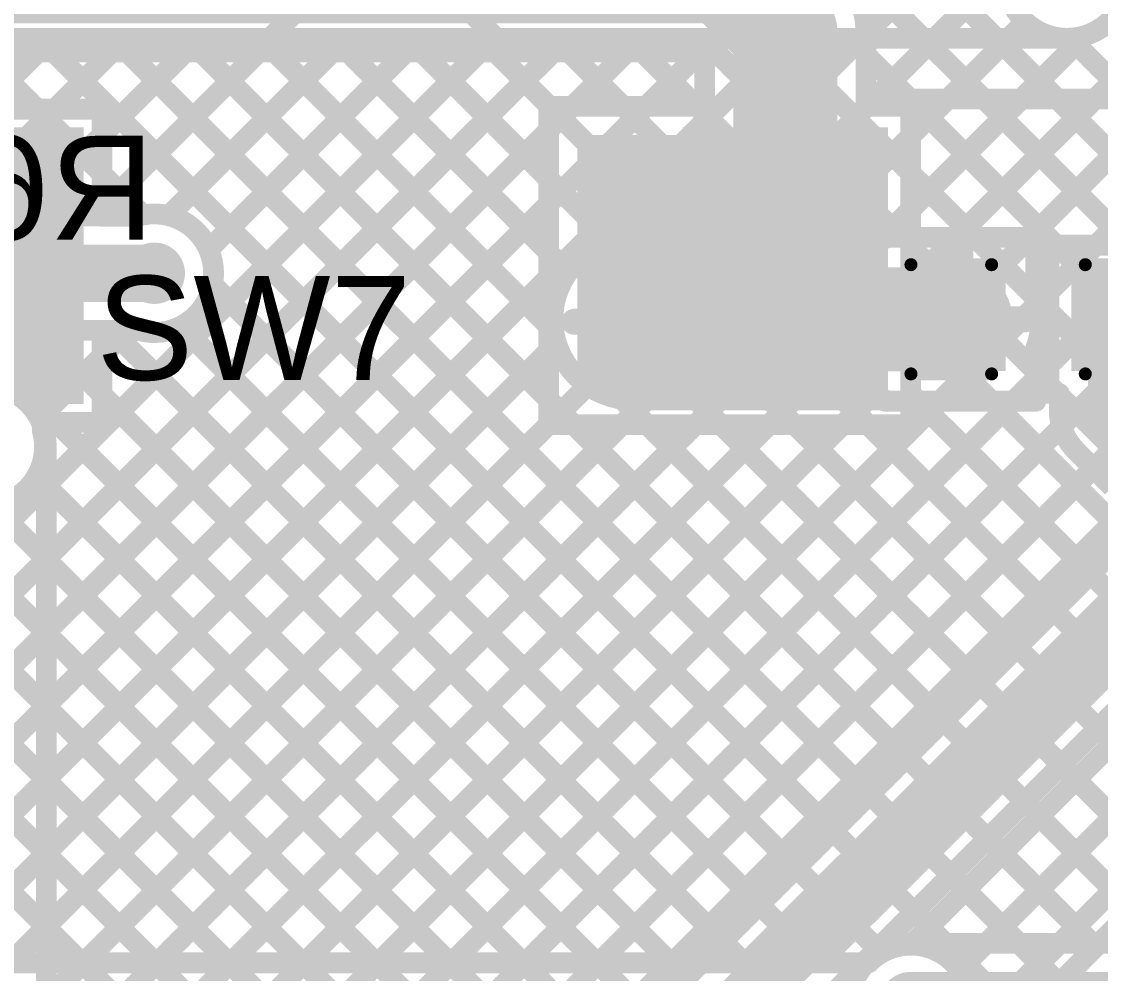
# Model space of a CAD drawing. Header units: millimetres. Extents: x 0 to 214, y 0 to 214.
# Drawn here: x 3.6441 to 4.0588, y 3.3639 to 3.7299 of the extents above; entities that cross this region are included whole.
import ezdxf

# ---------------------------------------------------------------- set-up
doc = ezdxf.new("R2010")
doc.units = ezdxf.units.MM
doc.header["$MEASUREMENT"] = 0
for name, color, linetype in [('BottomLayer', 5, 'Continuous'), ('BottomOverlay', 54, 'Continuous'), ('BottomPaste', 16, 'Continuous'), ('BottomSolder', 6, 'Continuous'), ('TopLayer', 1, 'Continuous'), ('TopOverlay', 2, 'Continuous'), ('TopPaste', 8, 'Continuous'), ('TopSolder', 216, 'Continuous'), ('ViaHoleLayer', 16, 'Continuous')]:
    doc.layers.add(name, color=color, linetype=linetype)
doc.styles.add('Arial', font='', dxfattribs={"height": 0.2})
doc.styles.get('Arial').set_extended_font_data('Arial')

# ---------------------------------------------------------------- blocks, each defined once
blk = doc.blocks.new('C__0603_B_105')
at = {"layer": 'BottomLayer'}
for points in [[(-0.045, -0.0175), (-0.045, 0.0175), (-0.015, 0.0175), (-0.015, -0.0175)], [(0.015, -0.0175), (0.015, 0.0175), (0.045, 0.0175), (0.045, -0.0175)]]:
    blk.add_hatch(color=5, dxfattribs=at).paths.add_polyline_path(points)
at = {"layer": 'BottomPaste'}
for points in [[(-0.045, -0.0175), (-0.045, 0.0175), (-0.015, 0.0175), (-0.015, -0.0175)], [(0.015, -0.0175), (0.015, 0.0175), (0.045, 0.0175), (0.045, -0.0175)]]:
    blk.add_hatch(color=16, dxfattribs=at).paths.add_polyline_path(points)
at = {"layer": 'BottomSolder'}
for points in [[(-0.04736, -0.01986), (-0.04736, 0.01986), (-0.01264, 0.01986), (-0.01264, -0.01986)], [(0.01264, -0.01986), (0.01264, 0.01986), (0.04736, 0.01986), (0.04736, -0.01986)]]:
    blk.add_hatch(color=6, dxfattribs=at).paths.add_polyline_path(points)
at = {"layer": 'BottomOverlay', "const_width": 0.005}
for points in [[(-0.049, 0.021), (-0.018, 0.021)], [(-0.049, -0.021), (-0.049, 0.021)], [(0.018, 0.021), (0.049, 0.021)], [(0.049, -0.021), (0.049, 0.021)], [(-0.049, -0.021), (-0.018, -0.021)], [(0.018, -0.021), (0.049, -0.021)]]:
    blk.add_lwpolyline(points, dxfattribs=at)
at = {"layer": 'BottomOverlay', "const_width": 0.0025}
for points in [[(-0.05025, 0.021, 1), (-0.04775, 0.021, 1)], [(-0.05025, 0.021, 1), (-0.04775, 0.021, 1)], [(-0.01925, 0.021, 1), (-0.01675, 0.021, 1)], [(0.01675, 0.021, 1), (0.01925, 0.021, 1)], [(0.04775, 0.021, 1), (0.05025, 0.021, 1)], [(0.04775, 0.021, 1), (0.05025, 0.021, 1)], [(-0.05025, -0.021, 1), (-0.04775, -0.021, 1)], [(-0.05025, -0.021, 1), (-0.04775, -0.021, 1)], [(-0.01925, -0.021, 1), (-0.01675, -0.021, 1)], [(0.01675, -0.021, 1), (0.01925, -0.021, 1)], [(0.04775, -0.021, 1), (0.05025, -0.021, 1)], [(0.04775, -0.021, 1), (0.05025, -0.021, 1)]]:
    blk.add_lwpolyline(points, format="xyb", close=True, dxfattribs=at)
blk = doc.blocks.new('TL3300CF160Q_149')
at = {"layer": 'TopLayer'}
blk.add_hatch(color=1, dxfattribs=at).paths.add_polyline_path([(-0.25591, -0.13386), (-0.35433, -0.13386), (-0.35433, -0.06299), (-0.25591, -0.06299)])
at = {"layer": 'TopPaste'}
blk.add_hatch(color=8, dxfattribs=at).paths.add_polyline_path([(-0.25591, -0.13386), (-0.35433, -0.13386), (-0.35433, -0.06299), (-0.25591, -0.06299)])
at = {"layer": 'TopSolder'}
blk.add_hatch(color=216, dxfattribs=at).paths.add_polyline_path([(-0.25191, -0.13786), (-0.35833, -0.13786), (-0.35833, -0.05899), (-0.25191, -0.05899)])
at = {"layer": 'TopOverlay', "const_width": 0.00787}
blk.add_lwpolyline([(-0.222, -0.205), (-0.186, -0.241)], dxfattribs=at)
at = {"layer": 'TopOverlay', "const_width": 0.00394}
blk.add_lwpolyline([(-0.22397, -0.205, 1), (-0.22003, -0.205, 1)], format="xyb", close=True, dxfattribs=at)
blk = doc.blocks.new('TL3300CF160Q_187')
at = {"layer": 'TopLayer'}
blk.add_hatch(color=1, dxfattribs=at).paths.add_polyline_path([(-0.25591, 0.06299), (-0.35433, 0.06299), (-0.35433, 0.13386), (-0.25591, 0.13386)])
at = {"layer": 'TopPaste'}
blk.add_hatch(color=8, dxfattribs=at).paths.add_polyline_path([(-0.25591, 0.06299), (-0.35433, 0.06299), (-0.35433, 0.13386), (-0.25591, 0.13386)])
at = {"layer": 'TopSolder'}
blk.add_hatch(color=216, dxfattribs=at).paths.add_polyline_path([(-0.25191, 0.05899), (-0.35833, 0.05899), (-0.35833, 0.13786), (-0.25191, 0.13786)])
at = {"layer": 'TopOverlay', "const_width": 0.00787}
for points in [[(-0.186, 0.241), (-0.222, 0.205)], [(-0.24098, 0.05284), (-0.241, -0.051)]]:
    blk.add_lwpolyline(points, dxfattribs=at)
at = {"layer": 'TopOverlay'}
for points, const_width in [([(-0.22397, 0.205, 1), (-0.22003, 0.205, 1)], 0.00394), ([(-0.28237, 0.152, 1), (-0.30363, 0.152, 1)], 0.01), ([(-0.30613, 0.152, 1), (-0.30113, 0.152, 1)], 0.005), ([(-0.28487, 0.152, 1), (-0.27987, 0.152, 1)], 0.005), ([(-0.24295, 0.05284, 1), (-0.23902, 0.05284, 1)], 0.00394)]:
    blk.add_lwpolyline(points, format="xyb", close=True, dxfattribs=dict(at, const_width=const_width))

msp = doc.modelspace()

# ---------------------------------------------------------------- hatches: boundary and pattern name
at = {"layer": 'BottomLayer'}
h = msp.add_hatch(color=5, dxfattribs=at)
edge = h.paths.add_edge_path()
edge.add_arc((3.69514, 3.63317), 0.01181, 0, 360)
h = msp.add_hatch(color=5, dxfattribs=at)
edge = h.paths.add_edge_path()
edge.add_arc((3.87841, 3.6145), 0.01181, 0, 360)
at = {"layer": 'BottomSolder'}
h = msp.add_hatch(color=6, dxfattribs=at)
edge = h.paths.add_edge_path()
edge.add_arc((3.69514, 3.63317), 0.00991, 0, 360)
at = {"layer": 'TopLayer'}
msp.add_hatch(color=1, dxfattribs=at).paths.add_polyline_path([(3.85774, 3.58596), (3.97487, 3.58596), (3.97487, 3.68635), (3.85774, 3.68635)])
h = msp.add_hatch(color=1, dxfattribs=at)
edge = h.paths.add_edge_path()
edge.add_arc((3.69514, 3.63317), 0.01181, 0, 360)
h = msp.add_hatch(color=1, dxfattribs=at)
edge = h.paths.add_edge_path()
edge.add_arc((3.87841, 3.6145), 0.01181, 0, 360)
at = {"layer": 'TopSolder'}
h = msp.add_hatch(color=216, dxfattribs=at)
edge = h.paths.add_edge_path()
edge.add_arc((3.69514, 3.63317), 0.00991, 0, 360)
at = {"layer": 'ViaHoleLayer'}
h = msp.add_hatch(color=16, dxfattribs=at)
edge = h.paths.add_edge_path()
edge.add_arc((3.69514, 3.63317), 0.00591, 0, 360)
h = msp.add_hatch(color=16, dxfattribs=at)
edge = h.paths.add_edge_path()
edge.add_arc((3.87841, 3.6145), 0.00591, 0, 360)

# ---------------------------------------------------------------- linework, layer by layer
at = {"layer": 'BottomLayer'}
for points, const_width in [([(3.98661, 3.3755), (4.45724, 3.84613)], 0.008), ([(4.0035, 3.64695), (4.20268, 3.84613)], 0.008), ([(4.0149, 3.3755), (4.48552, 3.84613)], 0.008), ([(4.03178, 3.64695), (4.23097, 3.84613)], 0.008), ([(4.04318, 3.3755), (4.51381, 3.84613)], 0.008), ([(4.05707, 3.64395), (4.25925, 3.84613)], 0.008), ([(3.97471, 3.64645), (4.05276, 3.72449)], 0.008), ([(3.54673, 3.7235), (4.046, 3.7235)], 0.008), ([(3.58746, 3.65517), (3.65579, 3.7235)], 0.008), ([(3.59465, 3.7235), (3.66298, 3.65517)], 0.008), ([(3.61575, 3.65517), (3.68407, 3.7235)], 0.008), ([(3.62294, 3.7235), (3.69086, 3.65558)], 0.008), ([(3.64403, 3.65517), (3.71236, 3.7235)], 0.008), ([(3.65122, 3.7235), (3.95608, 3.41864)], 0.008), ([(3.65364, 3.46679), (3.91035, 3.7235)], 0.008), ([(3.65364, 3.43851), (3.93863, 3.7235)], 0.008), ([(3.65364, 3.49508), (3.88206, 3.7235)], 0.008), ([(3.65364, 3.52336), (3.85378, 3.7235)], 0.008), ([(3.65364, 3.55165), (3.82549, 3.7235)], 0.008), ([(3.67231, 3.65517), (3.74064, 3.7235)], 0.008), ([(3.6795, 3.7235), (3.97022, 3.43278)], 0.008), ([(3.70072, 3.65529), (3.76893, 3.7235)], 0.008), ([(3.70779, 3.7235), (3.98437, 3.44692)], 0.008), ([(3.71604, 3.64232), (3.79721, 3.7235)], 0.008), ([(3.73607, 3.7235), (3.84869, 3.61088)], 0.008), ([(3.76436, 3.7235), (3.85424, 3.63362)], 0.008), ([(3.79264, 3.7235), (3.87088, 3.64526)], 0.008), ([(3.82093, 3.7235), (3.89798, 3.64645)], 0.008), ([(3.84921, 3.7235), (3.92626, 3.64645)], 0.008), ([(3.87749, 3.7235), (3.95455, 3.64645)], 0.008), ([(3.88986, 3.64645), (3.96692, 3.7235)], 0.008), ([(3.90578, 3.7235), (3.98233, 3.64695)], 0.008), ([(3.91815, 3.64645), (3.9952, 3.7235)], 0.008), ([(3.93406, 3.7235), (4.01062, 3.64695)], 0.008), ([(3.94643, 3.64645), (4.02348, 3.7235)], 0.008), ([(3.96235, 3.7235), (4.0419, 3.64395)], 0.008), ([(3.99063, 3.7235), (4.07019, 3.64395)], 0.008), ([(4.01892, 3.7235), (4.36692, 3.3755)], 0.008), ([(4.04717, 3.72353), (4.3952, 3.3755)], 0.008), ([(3.58514, 3.65517), (3.68911, 3.65517)], 0.008), ([(3.87935, 3.64645), (3.976, 3.64645)], 0.008), ([(3.976, 3.64695), (4.034, 3.64695)], 0.008), ([(4.034, 3.6264), (4.034, 3.64695)], 0.008), ([(4.005, 3.61545), (4.005, 3.64295)], 0.01), ([(4.039, 3.64395), (4.091, 3.64395)], 0.008), ([(4.039, 3.58695), (4.039, 3.64395)], 0.008), ([(3.56114, 3.63317), (3.69514, 3.63317)], 0.022), ([(3.71755, 3.62889), (3.94194, 3.4045)], 0.008), ([(3.87935, 3.61545), (4.005, 3.61545)], 0.04), ([(4.03527, 3.62215), (4.039, 3.62588)], 0.008), ([(4.03522, 3.62234), (4.039, 3.61856)], 0.008), ([(4.065, 3.58045), (4.065, 3.61545)], 0.022), ([(4.005, 3.61545), (4.03, 3.61545)], 0.01), ([(4.005, 3.58795), (4.005, 3.61545)], 0.01), ([(3.70537, 3.61278), (3.9278, 3.39035)], 0.008), ([(3.8566, 3.6145), (3.87841, 3.6145)], 0.01), ([(3.87841, 3.59269), (3.87841, 3.6145)], 0.01), ([(3.58614, 3.61117), (3.68911, 3.61117)], 0.008), ([(3.62213, 3.61117), (3.88537, 3.34793)], 0.008), ([(3.63489, 3.58946), (3.6566, 3.61117)], 0.008), ([(3.65041, 3.61117), (3.89951, 3.36207)], 0.008), ([(3.65099, 3.57728), (3.68488, 3.61117)], 0.008), ([(3.67869, 3.61117), (3.91365, 3.37621)], 0.008), ([(3.65364, 3.41022), (3.84973, 3.60631)], 0.008), ([(4.034, 3.58395), (4.034, 3.60449)], 0.008), ([(4.034, 3.59259), (4.039, 3.59759)], 0.008), ([(4.034, 3.59528), (4.039, 3.59028)], 0.008), ([(3.65364, 3.38194), (3.86168, 3.58998)], 0.008), ([(4.039, 3.59028), (4.04233, 3.58695)], 0.008), ([(4.065, 3.58045), (4.079, 3.56645)], 0.022), ([(3.65364, 3.2688), (3.96928, 3.58445)], 0.008), ([(3.65364, 3.29709), (3.941, 3.58445)], 0.008), ([(3.65364, 3.32537), (3.91271, 3.58445)], 0.008), ([(3.65364, 3.35366), (3.88443, 3.58445)], 0.008), ([(3.67975, 3.26663), (3.99707, 3.58395)], 0.008), ([(3.70841, 3.267), (4.02535, 3.58395)], 0.008), ([(3.87479, 3.58478), (3.99851, 3.46107)], 0.008), ([(3.87935, 3.58445), (3.976, 3.58445)], 0.008), ([(3.90341, 3.58445), (4.01265, 3.47521)], 0.008), ([(3.9317, 3.58445), (4.02679, 3.48935)], 0.008), ([(3.95998, 3.58445), (4.04093, 3.50349)], 0.008), ([(3.976, 3.58395), (4.034, 3.58395)], 0.008), ([(3.98876, 3.58395), (4.05508, 3.51763)], 0.008), ([(4.01705, 3.58395), (4.06922, 3.53178)], 0.008), ([(4.039, 3.58695), (4.043, 3.58695)], 0.008), ([(4.043, 3.58045), (4.043, 3.58695)], 0.008), ([(3.73669, 3.267), (4.0439, 3.57421)], 0.008), ([(3.81355, 3.245), (4.135, 3.56645)], 0.022), ([(3.65364, 3.221), (3.65364, 3.56645)], 0.008), ([(4.04948, 3.56485), (4.0634, 3.55093)], 0.008), ([(3.76497, 3.267), (4.05615, 3.55818)], 0.008), ([(3.65364, 3.55137), (3.87123, 3.33379)], 0.008), ([(3.94455, 3.34488), (4.14629, 3.54663)], 0.008), ([(3.79326, 3.267), (4.07189, 3.54563)], 0.008), ([(3.80444, 3.267), (4.08189, 3.54445)], 0.008), ([(3.65364, 3.52309), (3.85709, 3.31964)], 0.008), ([(3.65364, 3.4948), (3.84294, 3.3055)], 0.008), ([(3.65364, 3.46652), (3.8288, 3.29136)], 0.008), ([(4.0579, 3.45824), (4.14064, 3.3755)], 0.008), ([(4.04376, 3.4441), (4.11236, 3.3755)], 0.008), ([(3.65364, 3.43824), (3.81466, 3.27722)], 0.008), ([(4.02962, 3.42995), (4.08407, 3.3755)], 0.008), ([(4.01548, 3.41581), (4.05579, 3.3755)], 0.008), ([(3.65364, 3.40995), (3.79659, 3.267)], 0.008), ([(4.00134, 3.40167), (4.0275, 3.3755)], 0.008), ([(3.98719, 3.38753), (3.99922, 3.3755)], 0.008), ([(3.65364, 3.38167), (3.76831, 3.267)], 0.008), ([(3.986, 3.3755), (5.18753, 3.3755)], 0.008), ([(3.986, 3.352), (5.18753, 3.352)], 0.025)]:
    msp.add_lwpolyline(points, dxfattribs=dict(at, const_width=const_width))
at = {"layer": 'BottomLayer', "const_width": 0.008}
for points in [[(4.0695, 3.747, -0.414214), (4.046, 3.7235)], [(3.68911, 3.65517, -0.494904), (3.71795, 3.63317)], [(3.87935, 3.58445, -1), (3.87935, 3.64645)], [(3.71795, 3.63317, -0.494904), (3.68911, 3.61117)], [(4.034, 3.6264, -0.090539), (4.036, 3.61545)], [(4.036, 3.61545, -0.090539), (4.034, 3.60449)], [(3.62188, 3.58845, -0.523799), (3.65364, 3.56645)], [(4.04948, 3.56485, -0.199566), (4.043, 3.58045)], [(4.04944, 3.56489, -0.198912), (4.043, 3.58045)], [(3.96409, 3.3435, -0.527267), (3.986, 3.3755)]]:
    msp.add_lwpolyline(points, format="xyb", dxfattribs=at)
at = {"layer": 'BottomLayer'}
for points, const_width in [([(4.05076, 3.72449, 1), (4.05476, 3.72449, 1)], 0.004), ([(3.64922, 3.7235, 1), (3.65322, 3.7235, 1)], 0.004), ([(3.65379, 3.7235, 1), (3.65779, 3.7235, 1)], 0.004), ([(3.6775, 3.7235, 1), (3.6815, 3.7235, 1)], 0.004), ([(3.68207, 3.7235, 1), (3.68607, 3.7235, 1)], 0.004), ([(3.70579, 3.7235, 1), (3.70979, 3.7235, 1)], 0.004), ([(3.71036, 3.7235, 1), (3.71436, 3.7235, 1)], 0.004), ([(3.73407, 3.7235, 1), (3.73807, 3.7235, 1)], 0.004), ([(3.73864, 3.7235, 1), (3.74264, 3.7235, 1)], 0.004), ([(3.76236, 3.7235, 1), (3.76636, 3.7235, 1)], 0.004), ([(3.76693, 3.7235, 1), (3.77093, 3.7235, 1)], 0.004), ([(3.79064, 3.7235, 1), (3.79464, 3.7235, 1)], 0.004), ([(3.79521, 3.7235, 1), (3.79921, 3.7235, 1)], 0.004), ([(3.81893, 3.7235, 1), (3.82293, 3.7235, 1)], 0.004), ([(3.82349, 3.7235, 1), (3.82749, 3.7235, 1)], 0.004), ([(3.84721, 3.7235, 1), (3.85121, 3.7235, 1)], 0.004), ([(3.85178, 3.7235, 1), (3.85578, 3.7235, 1)], 0.004), ([(3.87549, 3.7235, 1), (3.87949, 3.7235, 1)], 0.004), ([(3.88006, 3.7235, 1), (3.88406, 3.7235, 1)], 0.004), ([(3.90378, 3.7235, 1), (3.90778, 3.7235, 1)], 0.004), ([(3.90835, 3.7235, 1), (3.91235, 3.7235, 1)], 0.004), ([(3.93206, 3.7235, 1), (3.93606, 3.7235, 1)], 0.004), ([(3.93663, 3.7235, 1), (3.94063, 3.7235, 1)], 0.004), ([(3.96035, 3.7235, 1), (3.96435, 3.7235, 1)], 0.004), ([(3.96492, 3.7235, 1), (3.96892, 3.7235, 1)], 0.004), ([(3.98863, 3.7235, 1), (3.99263, 3.7235, 1)], 0.004), ([(3.9932, 3.7235, 1), (3.9972, 3.7235, 1)], 0.004), ([(4.01692, 3.7235, 1), (4.02092, 3.7235, 1)], 0.004), ([(4.02148, 3.7235, 1), (4.02548, 3.7235, 1)], 0.004), ([(4.044, 3.7235, 1), (4.048, 3.7235, 1)], 0.004), ([(4.044, 3.7235, 1), (4.048, 3.7235, 1)], 0.004), ([(4.04517, 3.72353, 1), (4.04917, 3.72353, 1)], 0.004), ([(3.64203, 3.65517, 1), (3.64603, 3.65517, 1)], 0.004), ([(3.66098, 3.65517, 1), (3.66498, 3.65517, 1)], 0.004), ([(3.67031, 3.65517, 1), (3.67431, 3.65517, 1)], 0.004), ([(3.68711, 3.65517, 1), (3.69111, 3.65517, 1)], 0.004), ([(3.68711, 3.65517, 1), (3.69111, 3.65517, 1)], 0.004), ([(3.68886, 3.65558, 1), (3.69286, 3.65558, 1)], 0.004), ([(3.69872, 3.65529, 1), (3.70272, 3.65529, 1)], 0.004), ([(3.86888, 3.64526, 1), (3.87288, 3.64526, 1)], 0.004), ([(3.87735, 3.64645, 1), (3.88135, 3.64645, 1)], 0.004), ([(3.87735, 3.64645, 1), (3.88135, 3.64645, 1)], 0.004), ([(3.88786, 3.64645, 1), (3.89186, 3.64645, 1)], 0.004), ([(3.89598, 3.64645, 1), (3.89998, 3.64645, 1)], 0.004), ([(3.91615, 3.64645, 1), (3.92015, 3.64645, 1)], 0.004), ([(3.92426, 3.64645, 1), (3.92826, 3.64645, 1)], 0.004), ([(3.94443, 3.64645, 1), (3.94843, 3.64645, 1)], 0.004), ([(3.95255, 3.64645, 1), (3.95655, 3.64645, 1)], 0.004), ([(3.97271, 3.64645, 1), (3.97671, 3.64645, 1)], 0.004), ([(3.974, 3.64695, 1), (3.978, 3.64695, 1)], 0.004), ([(3.974, 3.64645, 1), (3.978, 3.64645, 1)], 0.004), ([(3.98033, 3.64695, 1), (3.98433, 3.64695, 1)], 0.004), ([(4.0015, 3.64695, 1), (4.0055, 3.64695, 1)], 0.004), ([(4.00862, 3.64695, 1), (4.01262, 3.64695, 1)], 0.004), ([(4.02978, 3.64695, 1), (4.03378, 3.64695, 1)], 0.004), ([(4.032, 3.64695, 1), (4.036, 3.64695, 1)], 0.004), ([(4.032, 3.64695, 1), (4.036, 3.64695, 1)], 0.004), ([(3.71404, 3.64232, 1), (3.71804, 3.64232, 1)], 0.004), ([(4.0025, 3.64295, 1), (4.0075, 3.64295, 1)], 0.005), ([(4.037, 3.64395, 1), (4.041, 3.64395, 1)], 0.004), ([(4.037, 3.64395, 1), (4.041, 3.64395, 1)], 0.004), ([(4.0399, 3.64395, 1), (4.0439, 3.64395, 1)], 0.004), ([(4.05507, 3.64395, 1), (4.05907, 3.64395, 1)], 0.004), ([(3.68964, 3.63317, 1), (3.70064, 3.63317, 1)], 0.011), ([(3.71595, 3.63317, 1), (3.71995, 3.63317, 1)], 0.004), ([(3.71595, 3.63317, 1), (3.71995, 3.63317, 1)], 0.004), ([(3.85224, 3.63362, 1), (3.85624, 3.63362, 1)], 0.004), ([(3.71555, 3.62889, 1), (3.71955, 3.62889, 1)], 0.004), ([(3.86935, 3.61545, 1), (3.88935, 3.61545, 1)], 0.02), ([(3.995, 3.61545, 1), (4.015, 3.61545, 1)], 0.02), ([(4.032, 3.6264, 1), (4.036, 3.6264, 1)], 0.004), ([(4.032, 3.6264, 1), (4.036, 3.6264, 1)], 0.004), ([(4.037, 3.62588, 1), (4.041, 3.62588, 1)], 0.004), ([(4.03322, 3.62234, 1), (4.03722, 3.62234, 1)], 0.004), ([(4.03327, 3.62215, 1), (4.03727, 3.62215, 1)], 0.004), ([(4.0595, 3.61545, 1), (4.0705, 3.61545, 1)], 0.011), ([(4.0025, 3.61545, 1), (4.0075, 3.61545, 1)], 0.005), ([(4.0025, 3.61545, 1), (4.0075, 3.61545, 1)], 0.005), ([(4.0025, 3.61545, 1), (4.0075, 3.61545, 1)], 0.005), ([(4.0275, 3.61545, 1), (4.0325, 3.61545, 1)], 0.005), ([(4.037, 3.61856, 1), (4.041, 3.61856, 1)], 0.004), ([(3.70337, 3.61278, 1), (3.70737, 3.61278, 1)], 0.004), ([(3.8541, 3.6145, 1), (3.8591, 3.6145, 1)], 0.005), ([(3.87591, 3.6145, 1), (3.88091, 3.6145, 1)], 0.005), ([(3.87591, 3.6145, 1), (3.88091, 3.6145, 1)], 0.005), ([(4.034, 3.61545, 1), (4.038, 3.61545, 1)], 0.004), ([(4.034, 3.61545, 1), (4.038, 3.61545, 1)], 0.004), ([(3.64841, 3.61117, 1), (3.65241, 3.61117, 1)], 0.004), ([(3.6546, 3.61117, 1), (3.6586, 3.61117, 1)], 0.004), ([(3.67669, 3.61117, 1), (3.68069, 3.61117, 1)], 0.004), ([(3.68288, 3.61117, 1), (3.68688, 3.61117, 1)], 0.004), ([(3.68711, 3.61117, 1), (3.69111, 3.61117, 1)], 0.004), ([(3.68711, 3.61117, 1), (3.69111, 3.61117, 1)], 0.004), ([(3.84669, 3.61088, 1), (3.85069, 3.61088, 1)], 0.004), ([(3.84773, 3.60631, 1), (3.85173, 3.60631, 1)], 0.004), ([(4.032, 3.60449, 1), (4.036, 3.60449, 1)], 0.004), ([(4.032, 3.60449, 1), (4.036, 3.60449, 1)], 0.004), ([(4.037, 3.59759, 1), (4.041, 3.59759, 1)], 0.004), ([(3.87591, 3.59269, 1), (3.88091, 3.59269, 1)], 0.005), ([(4.032, 3.59528, 1), (4.036, 3.59528, 1)], 0.004), ([(4.032, 3.59259, 1), (4.036, 3.59259, 1)], 0.004), ([(3.85968, 3.58998, 1), (3.86368, 3.58998, 1)], 0.004), ([(4.0025, 3.58795, 1), (4.0075, 3.58795, 1)], 0.005), ([(4.037, 3.59028, 1), (4.041, 3.59028, 1)], 0.004), ([(4.037, 3.59028, 1), (4.041, 3.59028, 1)], 0.004), ([(4.0595, 3.58045, 1), (4.0705, 3.58045, 1)], 0.011), ([(4.0595, 3.58045, 1), (4.0705, 3.58045, 1)], 0.011), ([(3.87279, 3.58478, 1), (3.87679, 3.58478, 1)], 0.004), ([(3.87735, 3.58445, 1), (3.88135, 3.58445, 1)], 0.004), ([(3.87735, 3.58445, 1), (3.88135, 3.58445, 1)], 0.004), ([(3.88243, 3.58445, 1), (3.88643, 3.58445, 1)], 0.004), ([(3.90141, 3.58445, 1), (3.90541, 3.58445, 1)], 0.004), ([(3.91071, 3.58445, 1), (3.91471, 3.58445, 1)], 0.004), ([(3.9297, 3.58445, 1), (3.9337, 3.58445, 1)], 0.004), ([(3.939, 3.58445, 1), (3.943, 3.58445, 1)], 0.004), ([(3.95798, 3.58445, 1), (3.96198, 3.58445, 1)], 0.004), ([(3.96728, 3.58445, 1), (3.97128, 3.58445, 1)], 0.004), ([(3.974, 3.58445, 1), (3.978, 3.58445, 1)], 0.004), ([(3.974, 3.58395, 1), (3.978, 3.58395, 1)], 0.004), ([(3.98676, 3.58395, 1), (3.99076, 3.58395, 1)], 0.004), ([(3.99507, 3.58395, 1), (3.99907, 3.58395, 1)], 0.004), ([(4.01505, 3.58395, 1), (4.01905, 3.58395, 1)], 0.004), ([(4.02335, 3.58395, 1), (4.02735, 3.58395, 1)], 0.004), ([(4.032, 3.58395, 1), (4.036, 3.58395, 1)], 0.004), ([(4.032, 3.58395, 1), (4.036, 3.58395, 1)], 0.004), ([(4.037, 3.58695, 1), (4.041, 3.58695, 1)], 0.004), ([(4.037, 3.58695, 1), (4.041, 3.58695, 1)], 0.004), ([(4.04033, 3.58695, 1), (4.04433, 3.58695, 1)], 0.004), ([(4.041, 3.58695, 1), (4.045, 3.58695, 1)], 0.004), ([(4.041, 3.58695, 1), (4.045, 3.58695, 1)], 0.004), ([(4.041, 3.58045, 1), (4.045, 3.58045, 1)], 0.004), ([(4.041, 3.58045, 1), (4.045, 3.58045, 1)], 0.004), ([(4.041, 3.58045, 1), (4.045, 3.58045, 1)], 0.004), ([(3.64899, 3.57728, 1), (3.65299, 3.57728, 1)], 0.004), ([(4.0419, 3.57421, 1), (4.0459, 3.57421, 1)], 0.004), ([(3.65164, 3.56645, 1), (3.65564, 3.56645, 1)], 0.004), ([(3.65164, 3.56645, 1), (3.65564, 3.56645, 1)], 0.004), ([(4.04744, 3.56489, 1), (4.05144, 3.56489, 1)], 0.004), ([(4.04748, 3.56485, 1), (4.05148, 3.56485, 1)], 0.004), ([(4.04748, 3.56485, 1), (4.05148, 3.56485, 1)], 0.004), ([(4.05415, 3.55818, 1), (4.05815, 3.55818, 1)], 0.004), ([(3.65164, 3.55165, 1), (3.65564, 3.55165, 1)], 0.004), ([(3.65164, 3.55137, 1), (3.65564, 3.55137, 1)], 0.004), ([(3.65164, 3.52336, 1), (3.65564, 3.52336, 1)], 0.004), ([(3.65164, 3.52309, 1), (3.65564, 3.52309, 1)], 0.004), ([(4.05308, 3.51763, 1), (4.05708, 3.51763, 1)], 0.004), ([(4.03893, 3.50349, 1), (4.04293, 3.50349, 1)], 0.004), ([(3.65164, 3.49508, 1), (3.65564, 3.49508, 1)], 0.004), ([(3.65164, 3.4948, 1), (3.65564, 3.4948, 1)], 0.004), ([(4.02479, 3.48935, 1), (4.02879, 3.48935, 1)], 0.004), ([(4.01065, 3.47521, 1), (4.01465, 3.47521, 1)], 0.004), ([(3.65164, 3.46679, 1), (3.65564, 3.46679, 1)], 0.004), ([(3.65164, 3.46652, 1), (3.65564, 3.46652, 1)], 0.004), ([(3.99651, 3.46107, 1), (4.00051, 3.46107, 1)], 0.004), ([(4.0559, 3.45824, 1), (4.0599, 3.45824, 1)], 0.004), ([(3.98237, 3.44692, 1), (3.98637, 3.44692, 1)], 0.004), ([(4.04176, 3.4441, 1), (4.04576, 3.4441, 1)], 0.004), ([(3.65164, 3.43851, 1), (3.65564, 3.43851, 1)], 0.004), ([(3.65164, 3.43824, 1), (3.65564, 3.43824, 1)], 0.004), ([(3.96822, 3.43278, 1), (3.97222, 3.43278, 1)], 0.004), ([(4.02762, 3.42995, 1), (4.03162, 3.42995, 1)], 0.004), ([(3.95408, 3.41864, 1), (3.95808, 3.41864, 1)], 0.004), ([(4.01348, 3.41581, 1), (4.01748, 3.41581, 1)], 0.004), ([(3.65164, 3.41022, 1), (3.65564, 3.41022, 1)], 0.004), ([(3.65164, 3.40995, 1), (3.65564, 3.40995, 1)], 0.004), ([(3.93994, 3.4045, 1), (3.94394, 3.4045, 1)], 0.004), ([(3.99934, 3.40167, 1), (4.00334, 3.40167, 1)], 0.004), ([(3.9258, 3.39035, 1), (3.9298, 3.39035, 1)], 0.004), ([(3.98519, 3.38753, 1), (3.98919, 3.38753, 1)], 0.004), ([(3.65164, 3.38194, 1), (3.65564, 3.38194, 1)], 0.004), ([(3.65164, 3.38167, 1), (3.65564, 3.38167, 1)], 0.004), ([(3.91165, 3.37621, 1), (3.91565, 3.37621, 1)], 0.004), ([(3.984, 3.3755, 1), (3.988, 3.3755, 1)], 0.004), ([(3.984, 3.3755, 1), (3.988, 3.3755, 1)], 0.004), ([(3.98461, 3.3755, 1), (3.98861, 3.3755, 1)], 0.004), ([(3.99722, 3.3755, 1), (4.00122, 3.3755, 1)], 0.004), ([(4.0129, 3.3755, 1), (4.0169, 3.3755, 1)], 0.004), ([(4.0255, 3.3755, 1), (4.0295, 3.3755, 1)], 0.004), ([(4.04118, 3.3755, 1), (4.04518, 3.3755, 1)], 0.004), ([(4.05379, 3.3755, 1), (4.05779, 3.3755, 1)], 0.004), ([(3.89751, 3.36207, 1), (3.90151, 3.36207, 1)], 0.004), ([(3.97975, 3.352, 1), (3.99225, 3.352, 1)], 0.0125)]:
    msp.add_lwpolyline(points, format="xyb", close=True, dxfattribs=dict(at, const_width=const_width))
at = {"layer": 'TopLayer'}
for points, const_width in [([(3.58213, 4.132), (4.08813, 3.626)], 0.008), ([(3.61042, 4.132), (4.08813, 3.65428)], 0.008), ([(3.98587, 3.62931), (4.32284, 3.96629)], 0.008), ([(3.98592, 3.37481), (4.47214, 3.86103)], 0.008), ([(4.0046, 3.3652), (4.47214, 3.83274)], 0.008), ([(3.97268, 3.305), (4.47214, 3.80446)], 0.008), ([(3.98789, 3.305), (4.47214, 3.78925)], 0.008), ([(3.997, 3.283), (4.49414, 3.78014)], 0.022), ([(3.96872, 3.7253), (4.0225, 3.77908)], 0.008), ([(3.4627, 3.74931), (3.91428, 3.74931)], 0.04), ([(3.91428, 3.74931), (3.93772, 3.72588)], 0.04), ([(3.96905, 3.69735), (4.0225, 3.7508)], 0.008), ([(3.93772, 3.63604), (3.93772, 3.72588)], 0.04), ([(3.98587, 3.68588), (4.02988, 3.7299)], 0.008), ([(3.98587, 3.60103), (4.113, 3.72816)], 0.008), ([(3.96872, 3.69735), (3.96872, 3.72588)], 0.008), ([(3.98587, 3.6576), (4.05276, 3.72449)], 0.008), ([(4.04717, 3.72353), (4.08813, 3.68257)], 0.008), ([(3.46999, 3.368), (3.82031, 3.71831)], 0.008), ([(3.47554, 3.71831), (3.90144, 3.71831)], 0.008), ([(3.49828, 3.368), (3.84859, 3.71831)], 0.008), ([(3.62812, 3.71831), (3.65018, 3.69625)], 0.008), ([(3.62854, 3.69625), (3.6506, 3.71831)], 0.008), ([(3.65641, 3.71831), (4.0288, 3.34592)], 0.008), ([(3.65683, 3.69625), (3.67889, 3.71831)], 0.008), ([(3.67505, 3.65791), (3.73545, 3.71831)], 0.008), ([(3.67505, 3.68619), (3.70717, 3.71831)], 0.008), ([(3.68469, 3.71831), (4.04295, 3.36006)], 0.008), ([(3.70072, 3.65529), (3.76374, 3.71831)], 0.008), ([(3.71298, 3.71831), (3.84674, 3.58455)], 0.008), ([(3.71604, 3.64232), (3.79202, 3.71831)], 0.008), ([(3.74126, 3.71831), (3.84674, 3.61283)], 0.008), ([(3.76954, 3.71831), (3.84674, 3.64112)], 0.008), ([(3.79783, 3.71831), (3.84674, 3.6694)], 0.008), ([(3.82611, 3.71831), (3.84707, 3.69735)], 0.008), ([(3.8544, 3.71831), (3.87536, 3.69735)], 0.008), ([(3.85592, 3.69735), (3.87688, 3.71831)], 0.008), ([(3.88268, 3.71831), (3.90364, 3.69735)], 0.008), ([(3.8842, 3.69735), (3.9033, 3.71645)], 0.008), ([(3.90144, 3.71831), (3.90672, 3.71304)], 0.008), ([(3.96872, 3.71713), (4.08813, 3.59771)], 0.008), ([(3.90672, 3.69735), (3.90672, 3.71304)], 0.008), ([(3.58218, 3.69625), (3.67505, 3.69625)], 0.008), ([(3.67505, 3.65505), (3.67505, 3.69625)], 0.008), ([(3.84674, 3.69735), (3.90672, 3.69735)], 0.008), ([(3.84674, 3.57496), (3.84674, 3.69735)], 0.008), ([(3.96872, 3.69735), (3.98587, 3.69735)], 0.008), ([(3.98587, 3.57496), (3.98587, 3.69735)], 0.008), ([(3.52656, 3.368), (3.84674, 3.68818)], 0.008), ([(3.78112, 3.368), (4.08813, 3.67501)], 0.008), ([(3.67505, 3.67139), (3.69086, 3.65558)], 0.008), ([(3.98587, 3.6717), (4.17023, 3.48734)], 0.008), ([(3.48101, 3.66744), (3.78045, 3.368)], 0.008), ([(3.55485, 3.368), (3.84674, 3.65989)], 0.008), ([(3.67505, 3.65505), (3.6887, 3.65505)], 0.008), ([(3.93772, 3.63305), (3.93772, 3.63604)], 0.04), ([(3.80941, 3.368), (4.08813, 3.64673)], 0.008), ([(3.98587, 3.64341), (4.15608, 3.4732)], 0.008), ([(3.48101, 3.63915), (3.75216, 3.368)], 0.008), ([(3.62857, 3.63305), (3.69502, 3.63305)], 0.022), ([(3.69502, 3.63305), (3.69514, 3.63317)], 0.022), ([(3.93272, 3.62805), (3.93772, 3.63305)], 0.022), ([(3.58313, 3.368), (3.84674, 3.63161)], 0.008), ([(3.71755, 3.62889), (3.97465, 3.37179)], 0.008), ([(3.83769, 3.368), (4.08813, 3.61844)], 0.008), ([(3.70537, 3.61278), (3.95015, 3.368)], 0.008), ([(3.98587, 3.61513), (4.14194, 3.45905)], 0.008), ([(3.48101, 3.61087), (3.72388, 3.368)], 0.008), ([(3.67505, 3.61105), (3.68956, 3.61105)], 0.008), ([(3.67505, 3.60134), (3.68477, 3.61105)], 0.008), ([(3.67505, 3.57583), (3.67505, 3.61105)], 0.008), ([(3.67881, 3.61105), (3.92187, 3.368)], 0.008), ([(3.61142, 3.368), (3.84674, 3.60332)], 0.008), ([(3.86597, 3.368), (4.08813, 3.59016)], 0.008), ([(3.67505, 3.58653), (3.89358, 3.368)], 0.008), ([(3.98587, 3.58684), (4.1278, 3.44491)], 0.008), ([(3.48101, 3.58258), (3.69559, 3.368)], 0.008), ([(3.46035, 3.57496), (3.66731, 3.368)], 0.008), ([(3.6397, 3.368), (3.84674, 3.57504)], 0.008), ([(3.65214, 3.57583), (3.67505, 3.57583)], 0.008), ([(3.65214, 3.57247), (3.65214, 3.57583)], 0.008), ([(3.65747, 3.57583), (3.8653, 3.368)], 0.008), ([(3.66798, 3.368), (3.87494, 3.57496)], 0.008), ([(3.69627, 3.368), (3.90323, 3.57496)], 0.008), ([(3.72455, 3.368), (3.93151, 3.57496)], 0.008), ([(3.75284, 3.368), (3.9598, 3.57496)], 0.008), ([(3.84674, 3.57496), (3.98587, 3.57496)], 0.008), ([(3.85633, 3.57496), (4.05709, 3.3742)], 0.008), ([(3.88461, 3.57496), (4.07123, 3.38834)], 0.008), ([(3.89426, 3.368), (4.10209, 3.57583)], 0.008), ([(3.9129, 3.57496), (4.08537, 3.40248)], 0.008), ([(3.94118, 3.57496), (4.09951, 3.41663)], 0.008), ([(3.96947, 3.57496), (4.11366, 3.43077)], 0.008), ([(3.92254, 3.368), (4.11347, 3.55892)], 0.008), ([(3.64992, 3.55509), (3.83701, 3.368)], 0.008), ([(3.63292, 3.54381), (3.80873, 3.368)], 0.008), ([(3.95083, 3.368), (4.12767, 3.54484)], 0.008), ([(3.22816, 3.368), (3.96974, 3.368)], 0.008)]:
    msp.add_lwpolyline(points, dxfattribs=dict(at, const_width=const_width))
for points, const_width in [([(3.90428, 3.74931, 1), (3.92428, 3.74931, 1)], 0.02), ([(3.90428, 3.74931, 1), (3.92428, 3.74931, 1)], 0.02), ([(3.92772, 3.72588, 1), (3.94772, 3.72588, 1)], 0.02), ([(3.92772, 3.72588, 1), (3.94772, 3.72588, 1)], 0.02), ([(4.02788, 3.7299, 1), (4.03188, 3.7299, 1)], 0.004), ([(3.96672, 3.72588, 1), (3.97072, 3.72588, 1)], 0.004), ([(3.96672, 3.72588, 1), (3.97072, 3.72588, 1)], 0.004), ([(3.96672, 3.72588, 1), (3.97072, 3.72588, 1)], 0.004), ([(3.96672, 3.7253, 1), (3.97072, 3.7253, 1)], 0.004), ([(4.05076, 3.72449, 1), (4.05476, 3.72449, 1)], 0.004), ([(4.04517, 3.72353, 1), (4.04917, 3.72353, 1)], 0.004), ([(3.6486, 3.71831, 1), (3.6526, 3.71831, 1)], 0.004), ([(3.65441, 3.71831, 1), (3.65841, 3.71831, 1)], 0.004), ([(3.67689, 3.71831, 1), (3.68089, 3.71831, 1)], 0.004), ([(3.68269, 3.71831, 1), (3.68669, 3.71831, 1)], 0.004), ([(3.70517, 3.71831, 1), (3.70917, 3.71831, 1)], 0.004), ([(3.71098, 3.71831, 1), (3.71498, 3.71831, 1)], 0.004), ([(3.73345, 3.71831, 1), (3.73745, 3.71831, 1)], 0.004), ([(3.73926, 3.71831, 1), (3.74326, 3.71831, 1)], 0.004), ([(3.76174, 3.71831, 1), (3.76574, 3.71831, 1)], 0.004), ([(3.76754, 3.71831, 1), (3.77154, 3.71831, 1)], 0.004), ([(3.79002, 3.71831, 1), (3.79402, 3.71831, 1)], 0.004), ([(3.79583, 3.71831, 1), (3.79983, 3.71831, 1)], 0.004), ([(3.81831, 3.71831, 1), (3.82231, 3.71831, 1)], 0.004), ([(3.82411, 3.71831, 1), (3.82811, 3.71831, 1)], 0.004), ([(3.84659, 3.71831, 1), (3.85059, 3.71831, 1)], 0.004), ([(3.8524, 3.71831, 1), (3.8564, 3.71831, 1)], 0.004), ([(3.87488, 3.71831, 1), (3.87888, 3.71831, 1)], 0.004), ([(3.88068, 3.71831, 1), (3.88468, 3.71831, 1)], 0.004), ([(3.89944, 3.71831, 1), (3.90344, 3.71831, 1)], 0.004), ([(3.89944, 3.71831, 1), (3.90344, 3.71831, 1)], 0.004), ([(3.9013, 3.71645, 1), (3.9053, 3.71645, 1)], 0.004), ([(3.96672, 3.71713, 1), (3.97072, 3.71713, 1)], 0.004), ([(3.90472, 3.71304, 1), (3.90872, 3.71304, 1)], 0.004), ([(3.90472, 3.71304, 1), (3.90872, 3.71304, 1)], 0.004), ([(3.64818, 3.69625, 1), (3.65218, 3.69625, 1)], 0.004), ([(3.65483, 3.69625, 1), (3.65883, 3.69625, 1)], 0.004), ([(3.67305, 3.69625, 1), (3.67705, 3.69625, 1)], 0.004), ([(3.67305, 3.69625, 1), (3.67705, 3.69625, 1)], 0.004), ([(3.84474, 3.69735, 1), (3.84874, 3.69735, 1)], 0.004), ([(3.84474, 3.69735, 1), (3.84874, 3.69735, 1)], 0.004), ([(3.84507, 3.69735, 1), (3.84907, 3.69735, 1)], 0.004), ([(3.85392, 3.69735, 1), (3.85792, 3.69735, 1)], 0.004), ([(3.87336, 3.69735, 1), (3.87736, 3.69735, 1)], 0.004), ([(3.8822, 3.69735, 1), (3.8862, 3.69735, 1)], 0.004), ([(3.90164, 3.69735, 1), (3.90564, 3.69735, 1)], 0.004), ([(3.90472, 3.69735, 1), (3.90872, 3.69735, 1)], 0.004), ([(3.90472, 3.69735, 1), (3.90872, 3.69735, 1)], 0.004), ([(3.96672, 3.69735, 1), (3.97072, 3.69735, 1)], 0.004), ([(3.96672, 3.69735, 1), (3.97072, 3.69735, 1)], 0.004), ([(3.96705, 3.69735, 1), (3.97105, 3.69735, 1)], 0.004), ([(3.98387, 3.69735, 1), (3.98787, 3.69735, 1)], 0.004), ([(3.98387, 3.69735, 1), (3.98787, 3.69735, 1)], 0.004), ([(3.84474, 3.68818, 1), (3.84874, 3.68818, 1)], 0.004), ([(3.67305, 3.68619, 1), (3.67705, 3.68619, 1)], 0.004), ([(3.98387, 3.68588, 1), (3.98787, 3.68588, 1)], 0.004), ([(3.67305, 3.67139, 1), (3.67705, 3.67139, 1)], 0.004), ([(3.98387, 3.6717, 1), (3.98787, 3.6717, 1)], 0.004), ([(3.84474, 3.6694, 1), (3.84874, 3.6694, 1)], 0.004), ([(3.67305, 3.65791, 1), (3.67705, 3.65791, 1)], 0.004), ([(3.84474, 3.65989, 1), (3.84874, 3.65989, 1)], 0.004), ([(3.98387, 3.6576, 1), (3.98787, 3.6576, 1)], 0.004), ([(3.67305, 3.65505, 1), (3.67705, 3.65505, 1)], 0.004), ([(3.67305, 3.65505, 1), (3.67705, 3.65505, 1)], 0.004), ([(3.6867, 3.65505, 1), (3.6907, 3.65505, 1)], 0.004), ([(3.6867, 3.65505, 1), (3.6907, 3.65505, 1)], 0.004), ([(3.68886, 3.65558, 1), (3.69286, 3.65558, 1)], 0.004), ([(3.69872, 3.65529, 1), (3.70272, 3.65529, 1)], 0.004), ([(3.92772, 3.63604, 1), (3.94772, 3.63604, 1)], 0.02), ([(3.92772, 3.63604, 1), (3.94772, 3.63604, 1)], 0.02), ([(3.92772, 3.63305, 1), (3.94772, 3.63305, 1)], 0.02), ([(3.71404, 3.64232, 1), (3.71804, 3.64232, 1)], 0.004), ([(3.84474, 3.64112, 1), (3.84874, 3.64112, 1)], 0.004), ([(3.98387, 3.64341, 1), (3.98787, 3.64341, 1)], 0.004), ([(3.68952, 3.63305, 1), (3.70052, 3.63305, 1)], 0.011), ([(3.68952, 3.63305, 1), (3.70052, 3.63305, 1)], 0.011), ([(3.68964, 3.63317, 1), (3.70064, 3.63317, 1)], 0.011), ([(3.93222, 3.63305, 1), (3.94322, 3.63305, 1)], 0.011), ([(3.71595, 3.63317, 1), (3.71995, 3.63317, 1)], 0.004), ([(3.71595, 3.63317, 1), (3.71995, 3.63317, 1)], 0.004), ([(3.92722, 3.62805, 1), (3.93822, 3.62805, 1)], 0.011), ([(3.71555, 3.62889, 1), (3.71955, 3.62889, 1)], 0.004), ([(3.84474, 3.63161, 1), (3.84874, 3.63161, 1)], 0.004), ([(3.98387, 3.62931, 1), (3.98787, 3.62931, 1)], 0.004), ([(3.70337, 3.61278, 1), (3.70737, 3.61278, 1)], 0.004), ([(3.84474, 3.61283, 1), (3.84874, 3.61283, 1)], 0.004), ([(3.98387, 3.61513, 1), (3.98787, 3.61513, 1)], 0.004), ([(3.67305, 3.61105, 1), (3.67705, 3.61105, 1)], 0.004), ([(3.67305, 3.61105, 1), (3.67705, 3.61105, 1)], 0.004), ([(3.67681, 3.61105, 1), (3.68081, 3.61105, 1)], 0.004), ([(3.68276, 3.61105, 1), (3.68676, 3.61105, 1)], 0.004), ([(3.68756, 3.61105, 1), (3.69156, 3.61105, 1)], 0.004), ([(3.68756, 3.61105, 1), (3.69156, 3.61105, 1)], 0.004), ([(3.67305, 3.60134, 1), (3.67705, 3.60134, 1)], 0.004), ([(3.84474, 3.60332, 1), (3.84874, 3.60332, 1)], 0.004), ([(3.98387, 3.60103, 1), (3.98787, 3.60103, 1)], 0.004), ([(3.67305, 3.58653, 1), (3.67705, 3.58653, 1)], 0.004), ([(3.84474, 3.58455, 1), (3.84874, 3.58455, 1)], 0.004), ([(3.98387, 3.58684, 1), (3.98787, 3.58684, 1)], 0.004), ([(3.65014, 3.57583, 1), (3.65414, 3.57583, 1)], 0.004), ([(3.65014, 3.57583, 1), (3.65414, 3.57583, 1)], 0.004), ([(3.65547, 3.57583, 1), (3.65947, 3.57583, 1)], 0.004), ([(3.67305, 3.57583, 1), (3.67705, 3.57583, 1)], 0.004), ([(3.67305, 3.57583, 1), (3.67705, 3.57583, 1)], 0.004), ([(3.84474, 3.57504, 1), (3.84874, 3.57504, 1)], 0.004), ([(3.84474, 3.57496, 1), (3.84874, 3.57496, 1)], 0.004), ([(3.84474, 3.57496, 1), (3.84874, 3.57496, 1)], 0.004), ([(3.85433, 3.57496, 1), (3.85833, 3.57496, 1)], 0.004), ([(3.87294, 3.57496, 1), (3.87694, 3.57496, 1)], 0.004), ([(3.88261, 3.57496, 1), (3.88661, 3.57496, 1)], 0.004), ([(3.90123, 3.57496, 1), (3.90523, 3.57496, 1)], 0.004), ([(3.9109, 3.57496, 1), (3.9149, 3.57496, 1)], 0.004), ([(3.92951, 3.57496, 1), (3.93351, 3.57496, 1)], 0.004), ([(3.93918, 3.57496, 1), (3.94318, 3.57496, 1)], 0.004), ([(3.9578, 3.57496, 1), (3.9618, 3.57496, 1)], 0.004), ([(3.96747, 3.57496, 1), (3.97147, 3.57496, 1)], 0.004), ([(3.98387, 3.57496, 1), (3.98787, 3.57496, 1)], 0.004), ([(3.98387, 3.57496, 1), (3.98787, 3.57496, 1)], 0.004), ([(3.65014, 3.57247, 1), (3.65414, 3.57247, 1)], 0.004), ([(3.65014, 3.57247, 1), (3.65414, 3.57247, 1)], 0.004), ([(3.65095, 3.56645, 1), (3.65495, 3.56645, 1)], 0.004), ([(3.65095, 3.56645, 1), (3.65495, 3.56645, 1)], 0.004), ([(3.64792, 3.55509, 1), (3.65192, 3.55509, 1)], 0.004), ([(3.97265, 3.37179, 1), (3.97665, 3.37179, 1)], 0.004), ([(3.98392, 3.37481, 1), (3.98792, 3.37481, 1)], 0.004), ([(4.05509, 3.3742, 1), (4.05909, 3.3742, 1)], 0.004), ([(3.66531, 3.368, 1), (3.66931, 3.368, 1)], 0.004), ([(3.66598, 3.368, 1), (3.66998, 3.368, 1)], 0.004), ([(3.69359, 3.368, 1), (3.69759, 3.368, 1)], 0.004), ([(3.69427, 3.368, 1), (3.69827, 3.368, 1)], 0.004), ([(3.72188, 3.368, 1), (3.72588, 3.368, 1)], 0.004), ([(3.72255, 3.368, 1), (3.72655, 3.368, 1)], 0.004), ([(3.75016, 3.368, 1), (3.75416, 3.368, 1)], 0.004), ([(3.75084, 3.368, 1), (3.75484, 3.368, 1)], 0.004), ([(3.77845, 3.368, 1), (3.78245, 3.368, 1)], 0.004), ([(3.77912, 3.368, 1), (3.78312, 3.368, 1)], 0.004), ([(3.80673, 3.368, 1), (3.81073, 3.368, 1)], 0.004), ([(3.80741, 3.368, 1), (3.81141, 3.368, 1)], 0.004), ([(3.83501, 3.368, 1), (3.83901, 3.368, 1)], 0.004), ([(3.83569, 3.368, 1), (3.83969, 3.368, 1)], 0.004), ([(3.8633, 3.368, 1), (3.8673, 3.368, 1)], 0.004), ([(3.86397, 3.368, 1), (3.86797, 3.368, 1)], 0.004), ([(3.89158, 3.368, 1), (3.89558, 3.368, 1)], 0.004), ([(3.89226, 3.368, 1), (3.89626, 3.368, 1)], 0.004), ([(3.91987, 3.368, 1), (3.92387, 3.368, 1)], 0.004), ([(3.92054, 3.368, 1), (3.92454, 3.368, 1)], 0.004), ([(3.94815, 3.368, 1), (3.95215, 3.368, 1)], 0.004), ([(3.94883, 3.368, 1), (3.95283, 3.368, 1)], 0.004), ([(3.96774, 3.368, 1), (3.97174, 3.368, 1)], 0.004), ([(3.96774, 3.368, 1), (3.97174, 3.368, 1)], 0.004), ([(4.0026, 3.3652, 1), (4.0066, 3.3652, 1)], 0.004), ([(4.04095, 3.36006, 1), (4.04495, 3.36006, 1)], 0.004)]:
    msp.add_lwpolyline(points, format="xyb", close=True, dxfattribs=dict(at, const_width=const_width))
at = {"layer": 'TopLayer', "const_width": 0.008}
for points in [[(3.95961, 3.74782, -0.199163), (3.96872, 3.72588)], [(3.95964, 3.7478, -0.198912), (3.96872, 3.72588)], [(4.0695, 3.747, -1), (4.0225, 3.747)], [(3.6887, 3.65505, -0.500807), (3.71795, 3.63317)], [(3.71795, 3.63317, -0.488593), (3.68956, 3.61105)], [(3.65295, 3.56645, -1.143538), (3.60814, 3.57247)], [(3.65214, 3.57247, -0.066963), (3.65295, 3.56645)], [(3.96974, 3.368, -0.671081), (4.00881, 3.352)]]:
    msp.add_lwpolyline(points, format="xyb", dxfattribs=at)

# ---------------------------------------------------------------- block references
at = {"rotation": 90}
for name, p in [('TL3300CF160Q_149', (3.53019, 3.94116)), ('TL3300CF160Q_187', (4.03614, 3.94116))]:
    msp.add_blockref(name, p, dxfattribs=at)
msp.add_blockref('C__0603_B_105', (4.035, 3.61545))

# ---------------------------------------------------------------- texts
at = {"layer": 'BottomOverlay', "style": 'Arial', "text_generation_flag": 2}
msp.add_text('R66', height=0.04, dxfattribs=at).set_placement((3.69532, 3.64601))
at = {"layer": 'TopOverlay', "style": 'Arial'}
msp.add_text('SW7', height=0.04, dxfattribs=at).set_placement((3.67288, 3.59216))

doc.saveas('drawing.dxf')
